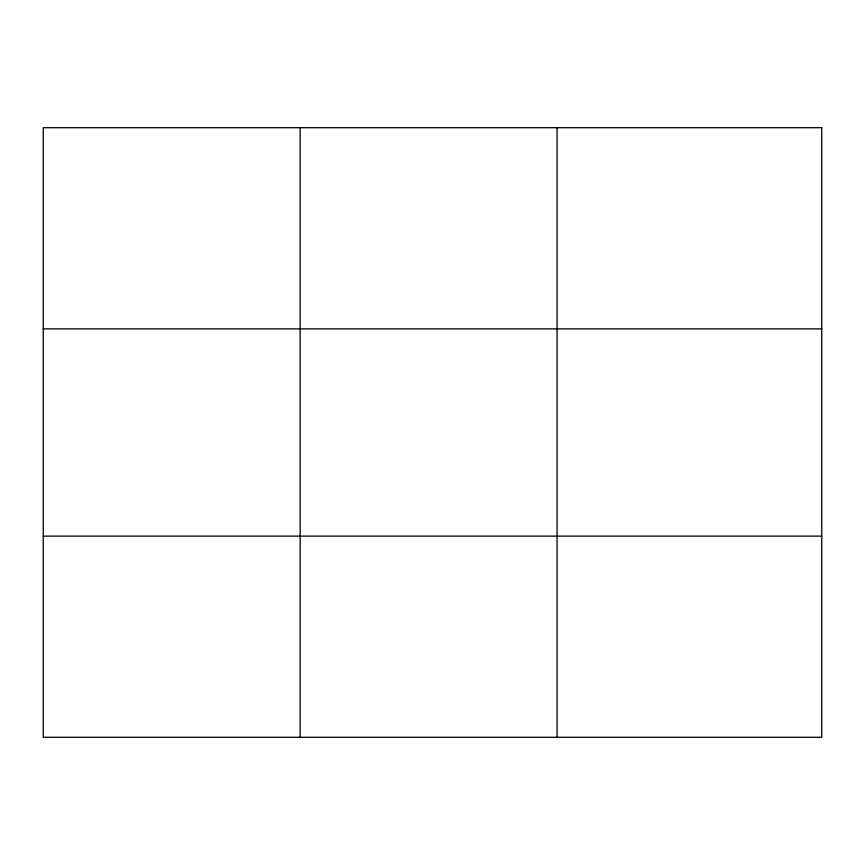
<?xml version="1.0" encoding="UTF-8"?>
<svg xmlns="http://www.w3.org/2000/svg" width="865" height="865" viewBox="0 0 865 865"><rect width="100%" height="100%" fill="white"/><g stroke="black" fill="none" stroke-linecap="round" stroke-linejoin="round"><path stroke-width="1.3" d="M300.155 127.706L300.155 737.294M557.06 127.706L557.06 737.294M43.25 328.873L821.75 328.873M43.25 536.127L821.75 536.127M821.75 127.706L821.75 737.294L43.25 737.294L43.25 127.706L821.75 127.706"/></g></svg>
